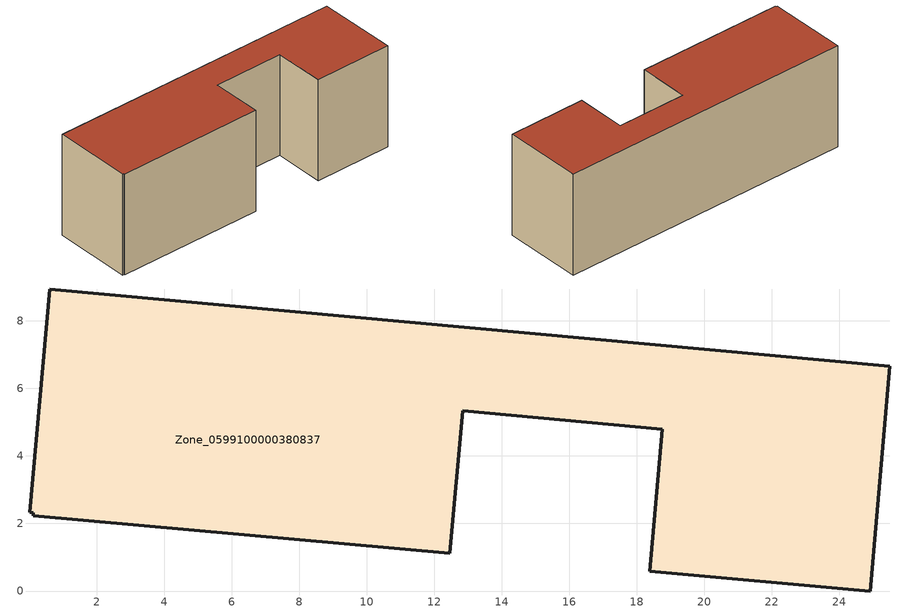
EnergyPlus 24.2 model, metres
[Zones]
Zone_0599100000380837
 floor ground (C_G): 0.01,2.33 0.61,8.95 25.5,6.67 24.92,0 18.38,0.58 18.75,4.79 12.84,5.34 12.46,1.11 0.12,2.23 0.12,2.32 z0
 wall outside (C_F): 18.75,4.79 18.38,0.58 24.92,0 25.5,6.67 0.61,8.95 0.01,2.33 0.12,2.32 0.12,2.23 12.46,1.11 12.84,5.34 18.75,4.79 z0:8.77
 roof outside (C_R): 0.12,2.32 0.12,2.23 12.46,1.11 12.84,5.34 18.75,4.79 18.38,0.58 24.92,0 25.5,6.67 0.61,8.95 0.01,2.33 z8.77
[BUILDING]
Pand.0599100000380837: North Axis=0; Terrain=City; Loads Convergence Tolerance Value=0.04; Temperature Convergence Tolerance Value=0.4; Solar Distribution=FullExterior; Maximum Number of Warmup Days=25; Minimum Number of Warmup Days=1
[Site:Location]
Rotterdam.The.Hague.AP_ZH_NLD Design_Conditions: Latitude=51.96; Longitude=4.45; Time Zone=1; Elevation=-4.5
[SITE:GROUNDTEMPERATURE:BUILDINGSURFACE]
18, 18, 18, 18, 18, 18, 18, 18, 18, 18, 18, 18
[MATERIAL] Thermal Absorptance=0.9; Solar Absorptance=0.7; Visible Absorptance=0.7
Name | Roughness | Thickness | Conductivity | Density | Specific Heat
G.TC.1992-2005 | MediumSmooth | 0.15 | 0.06 | 540 | 1210
F.TC.1992-2005 | Rough | 0.3 | 0.12 | 1920 | 840
R.TC.1992-2005 | MediumRough | 0.2 | 0.08 | 1500 | 1000
[CONSTRUCTION]
C_G: G.TC.1992-2005
C_F: F.TC.1992-2005
C_R: R.TC.1992-2005
[ZONE]
Zone_0599100000380837: Type=1; Multiplier=1; Ceiling Height=Autocalculate; Volume=Autocalculate; Floor Area=autocalculate; Part of Total Floor Area=Yes
[ZONEINFILTRATION:DESIGNFLOWRATE]
Infil_Zone_0599100000380837: Zone or ZoneList or Space or SpaceList=Zone_0599100000380837; Schedule=AlwaysOn; Design Flow Rate Calculation Method=Flow/Area; Flow Rate per Floor Area=0.0015; Constant Term Coefficient=1; Temperature Term Coefficient=0; Velocity Term Coefficient=0; Velocity Squared Term Coefficient=0
[HVACTEMPLATE:ZONE:IDEALLOADSAIRSYSTEM]
Zone_0599100000380837: Maximum Heating Supply Air Temperature=50; Minimum Cooling Supply Air Temperature=13; Maximum Heating Supply Air Humidity Ratio=0.0156; Minimum Cooling Supply Air Humidity Ratio=0.0077; Heating Limit=NoLimit; Cooling Limit=NoLimit; Dehumidification Control Type=ConstantSensibleHeatRatio; Cooling Sensible Heat Ratio=0.7; Dehumidification Setpoint=60; Humidification Control Type=None; Humidification Setpoint=30; Outdoor Air Method=None; Outdoor Air Flow Rate per Person=0.00944; Outdoor Air Flow Rate per Zone Floor Area=0; Outdoor Air Flow Rate per Zone=0; Demand Controlled Ventilation Type=None; Outdoor Air Economizer Type=NoEconomizer; Heat Recovery Type=None; Sensible Heat Recovery Effectiveness=0.7; Latent Heat Recovery Effectiveness=0.65
[ZONECONTROL:THERMOSTAT]
ThermostatControl_Zone_0599100000380837: Zone or ZoneList=Zone_0599100000380837; Control Type Schedule=DualSetpointControlType; Control 1=Thermostat_Zone_0599100000380837; Temperature Difference Between Cutout And Setpoint=0
[THERMOSTATSETPOINT:DUALSETPOINT]
Thermostat_Zone_0599100000380837: Heating Setpoint Temperature Schedule=HeatingSetpoint_Zone_0599100000380837; Cooling Setpoint Temperature Schedule=CoolingSetpoint_Zone_0599100000380837
[SCHEDULE:COMPACT]
HeatingSetpoint_Zone_0599100000380837: Through: 12/31, For: AllDays, Until: 24:00, 21
CoolingSetpoint_Zone_0599100000380837: Through: 12/31, For: AllDays, Until: 24:00, 24
DualSetpointControlType: Through: 12/31, For: AllDays, Until: 24:00, 4
AlwaysOn: Through: 12/31, For: AllDays, Until: 24:00, 1
